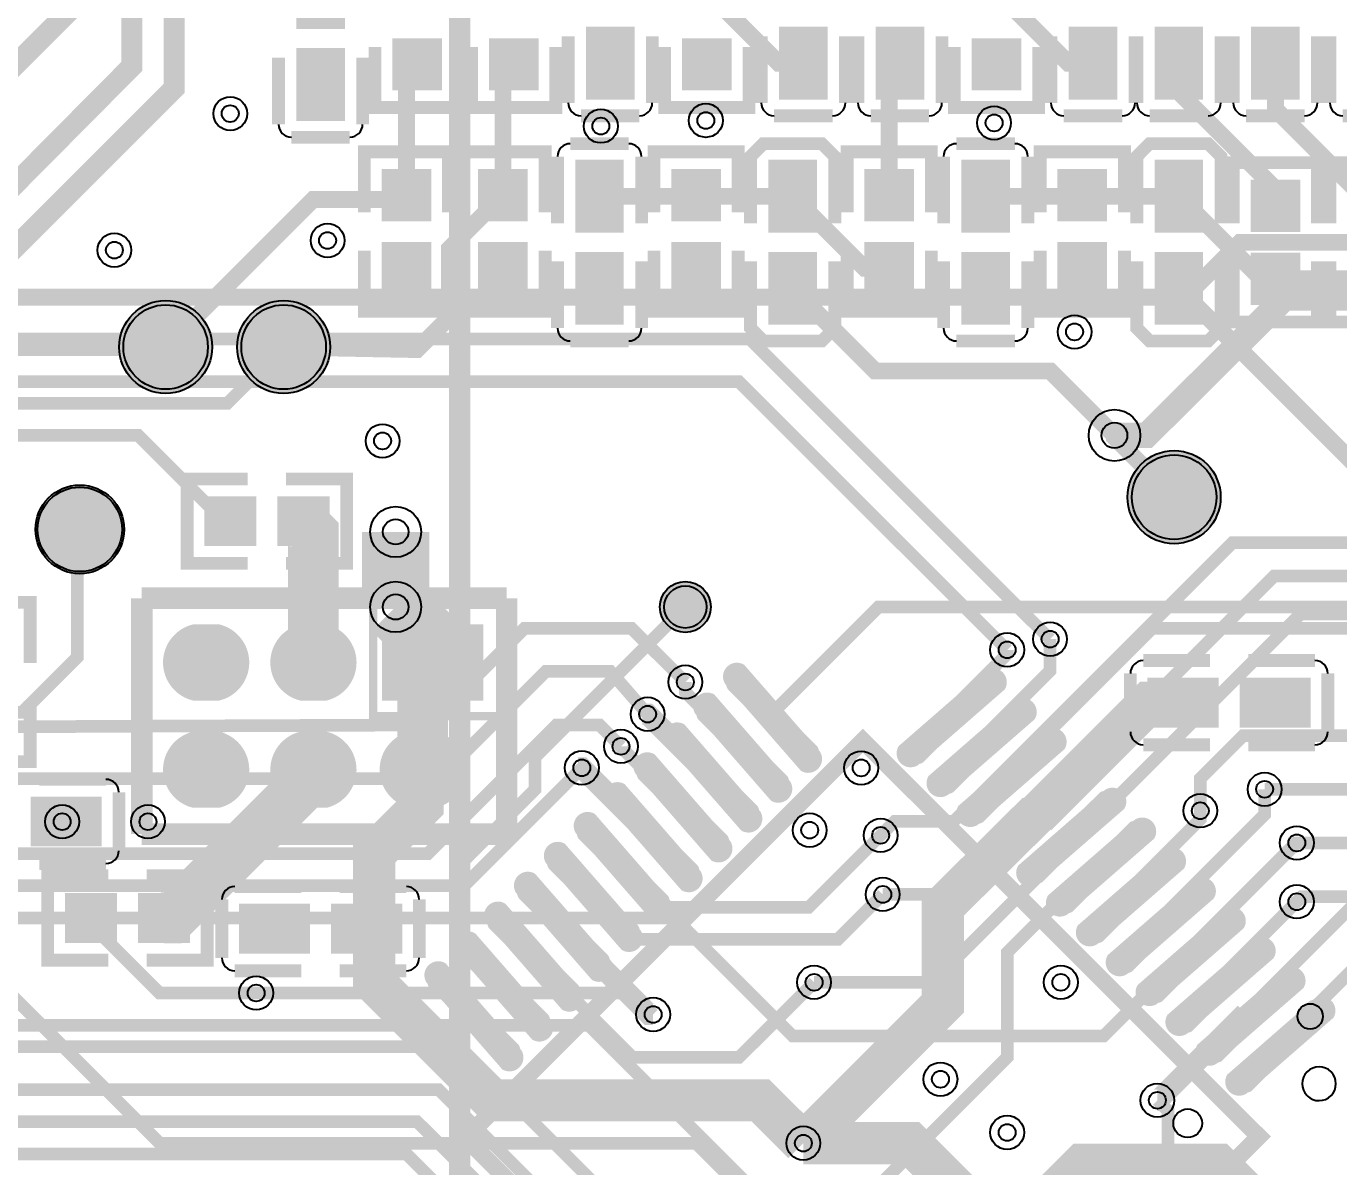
# Model space of a CAD drawing. Header units: millimetres. Extents: x 35 to 109.8, y -21 to 52.
# Drawn here: x 68.14 to 83.68, y -0.66 to 12.85 of the extents above; entities that cross this region are included whole.
import ezdxf

# ---------------------------------------------------------------- set-up
doc = ezdxf.new("R2010")
doc.units = ezdxf.units.MM
for name, color, linetype, true_color in [('BottomLayer', 7, 'Continuous', 0x0000ff), ('BottomSilkLayer', 7, 'Continuous', 0x66cc33), ('Document', 7, 'Continuous', 0xffffff), ('Hole', 7, 'Continuous', 0x222222), ('Multi-Layer', 7, 'Continuous', 0xc0c0c0), ('TopLayer', 7, 'Continuous', 0xff0000), ('TopPasteMaskLayer', 7, 'Continuous', 0x808080), ('TopSilkLayer', 7, 'Continuous', 0xffcc00), ('TopSolderMaskLayer', 7, 'Continuous', 0x800080)]:
    doc.layers.add(name, color=color, linetype=linetype, true_color=true_color)

msp = doc.modelspace()

# ---------------------------------------------------------------- hatches: boundary and pattern name
at = {"layer": 'TopLayer'}
for points in [[(75.327, 12.804), (74.787, 12.804), (74.787, 12.014), (75.327, 12.014)], [(77.613, 12.804), (77.073, 12.804), (77.073, 12.014), (77.613, 12.014)], [(78.756, 12.804), (78.216, 12.804), (78.216, 12.014), (78.756, 12.014)], [(81.042, 12.804), (80.502, 12.804), (80.502, 12.014), (81.042, 12.014)], [(82.058, 12.804), (81.518, 12.804), (81.518, 12.014), (82.058, 12.014)], [(83.201, 12.804), (82.661, 12.804), (82.661, 12.014), (83.201, 12.014)], [(73.041, 12.677), (72.501, 12.677), (72.501, 12.111), (73.041, 12.111)], [(74.184, 12.677), (73.644, 12.677), (73.644, 12.111), (74.184, 12.111)], [(76.47, 12.677), (75.93, 12.677), (75.93, 12.111), (76.47, 12.111)], [(79.899, 12.677), (79.359, 12.677), (79.359, 12.111), (79.899, 12.111)], [(71.898, 12.55), (71.358, 12.55), (71.358, 11.76), (71.898, 11.76)], [(74.66, 10.437), (75.2, 10.437), (75.2, 11.227), (74.66, 11.227)], [(76.946, 10.437), (77.486, 10.437), (77.486, 11.227), (76.946, 11.227)], [(79.772, 10.437), (79.232, 10.437), (79.232, 11.227), (79.772, 11.227)], [(81.518, 10.437), (82.058, 10.437), (82.058, 11.227), (81.518, 11.227)], [(72.914, 10.564), (72.374, 10.564), (72.374, 11.13), (72.914, 11.13)], [(74.057, 10.564), (73.517, 10.564), (73.517, 11.13), (74.057, 11.13)], [(75.803, 10.564), (76.343, 10.564), (76.343, 11.13), (75.803, 11.13)], [(78.629, 10.564), (78.089, 10.564), (78.089, 11.13), (78.629, 11.13)], [(80.915, 10.564), (80.375, 10.564), (80.375, 11.13), (80.915, 11.13)], [(83.201, 10.437), (82.661, 10.437), (82.661, 11.003), (83.201, 11.003)], [(72.914, 10.264), (72.374, 10.264), (72.374, 9.698), (72.914, 9.698)], [(74.057, 10.264), (73.517, 10.264), (73.517, 9.698), (74.057, 9.698)], [(75.803, 10.264), (76.343, 10.264), (76.343, 9.698), (75.803, 9.698)], [(78.629, 10.264), (78.089, 10.264), (78.089, 9.698), (78.629, 9.698)], [(80.915, 10.264), (80.375, 10.264), (80.375, 9.698), (80.915, 9.698)], [(74.66, 10.137), (75.2, 10.137), (75.2, 9.347), (74.66, 9.347)], [(76.946, 10.137), (77.486, 10.137), (77.486, 9.347), (76.946, 9.347)], [(79.772, 10.137), (79.232, 10.137), (79.232, 9.347), (79.772, 9.347)], [(81.518, 10.137), (82.058, 10.137), (82.058, 9.347), (81.518, 9.347)], [(83.201, 10.137), (82.661, 10.137), (82.661, 9.571), (83.201, 9.571)], [(69.294, 9.047, 1), (70.294, 9.047, 1)], [(70.691, 9.047, 1), (71.691, 9.047, 1)], [(81.232, 7.269, 1), (82.232, 7.269, 1)], [(68.278, 6.888, 1), (69.278, 6.888, 1)], [(70.843, 6.715), (70.843, 7.255), (70.277, 7.255), (70.277, 6.715)], [(71.143, 6.715), (71.143, 7.255), (71.709, 7.255), (71.709, 6.715)], [(75.696, 5.969, 1), (76.196, 5.969, 1)], [(70.424, 5.736, -0.785398), (70.424, 4.886), (70.124, 4.886, -0.785398), (70.124, 5.736)], [(71.694, 5.736, -0.785398), (71.694, 4.886), (71.394, 4.886, -0.785398), (71.394, 5.736)], [(73.53, 4.886), (72.38, 4.886), (72.38, 5.736), (73.53, 5.736)], [(77.509, 4.317, -0.785398), (77.318, 4.127), (76.448, 4.996, -0.785398), (76.639, 5.187)], [(78.76, 4.127, -0.785398), (78.569, 4.317), (79.439, 5.187, -0.785398), (79.63, 4.996)], [(82.233, 5.106), (82.233, 4.566), (81.442, 4.566), (81.442, 5.106)], [(82.533, 5.106), (82.533, 4.566), (83.323, 4.566), (83.323, 5.106)], [(77.155, 3.964, -0.785398), (76.965, 3.773), (76.095, 4.642, -0.785398), (76.286, 4.833)], [(79.114, 3.773, -0.785398), (78.923, 3.964), (79.793, 4.833, -0.785398), (79.984, 4.642)], [(70.424, 4.466, -0.785398), (70.424, 3.616), (70.124, 3.616, -0.785398), (70.124, 4.466)], [(71.694, 4.466, -0.785398), (71.694, 3.616), (71.394, 3.616, -0.785398), (71.394, 4.466)], [(72.987, 4.466, -0.785398), (72.987, 3.616), (72.687, 3.616, -0.785398), (72.687, 4.466)], [(76.802, 3.61, -0.785398), (76.611, 3.419), (75.741, 4.289, -0.785398), (75.932, 4.48)], [(79.468, 3.419, -0.785398), (79.277, 3.61), (80.146, 4.48, -0.785398), (80.337, 4.289)], [(76.448, 3.256, -0.785398), (76.257, 3.066), (75.388, 3.935, -0.785398), (75.579, 4.126)], [(79.821, 3.066, -0.785398), (79.63, 3.256), (80.5, 4.126, -0.785398), (80.691, 3.935)], [(76.095, 2.903, -0.785398), (75.904, 2.712), (75.034, 3.582, -0.785398), (75.225, 3.773)], [(80.175, 2.712, -0.785398), (79.984, 2.903), (80.854, 3.773, -0.785398), (81.044, 3.582)], [(68.222, 3.699), (68.222, 3.159), (69.012, 3.159), (69.012, 3.699)], [(75.741, 2.55, -0.785398), (75.55, 2.359), (74.68, 3.228, -0.785398), (74.871, 3.419)], [(80.528, 2.359, -0.785398), (80.337, 2.55), (81.207, 3.419, -0.785398), (81.398, 3.228)], [(75.388, 2.196, -0.785398), (75.197, 2.005), (74.327, 2.875, -0.785398), (74.518, 3.066)], [(80.882, 2.005, -0.785398), (80.691, 2.196), (81.561, 3.066, -0.785398), (81.752, 2.875)], [(75.034, 1.842, -0.785398), (74.843, 1.652), (73.973, 2.521, -0.785398), (74.164, 2.712)], [(81.235, 1.652, -0.785398), (81.044, 1.842), (81.914, 2.712, -0.785398), (82.105, 2.521)], [(69.192, 2.556), (69.192, 2.016), (68.626, 2.016), (68.626, 2.556)], [(69.492, 2.556), (69.492, 2.016), (70.058, 2.016), (70.058, 2.556)], [(71.478, 1.889), (71.478, 2.429), (70.688, 2.429), (70.688, 1.889)], [(71.778, 1.889), (71.778, 2.429), (72.568, 2.429), (72.568, 1.889)], [(74.681, 1.489, -0.785398), (74.49, 1.298), (73.62, 2.168, -0.785398), (73.811, 2.359)], [(81.589, 1.298, -0.785398), (81.398, 1.489), (82.268, 2.359, -0.785398), (82.459, 2.168)], [(74.327, 1.135, -0.785398), (74.136, 0.944), (73.266, 1.814, -0.785398), (73.457, 2.005)], [(81.943, 0.944, -0.785398), (81.752, 1.135), (82.621, 2.005, -0.785398), (82.812, 1.814)], [(73.974, 0.782, -0.785398), (73.783, 0.591), (72.913, 1.461, -0.785398), (73.104, 1.651)], [(82.296, 0.591, -0.785398), (82.105, 0.782), (82.975, 1.651, -0.785398), (83.166, 1.461)], [(73.62, 0.428, -0.785398), (73.429, 0.237), (72.559, 1.107, -0.785398), (72.75, 1.298)], [(82.65, 0.237, -0.785398), (82.459, 0.428), (83.328, 1.298, -0.785398), (83.519, 1.107)]]:
    msp.add_hatch(color=256, dxfattribs=at).paths.add_polyline_path(points)
at = {"layer": 'TopPasteMaskLayer'}
for points in [[(74.832, 12.774), (75.282, 12.774), (75.332, 12.704), (75.332, 12.224), (75.282, 12.174), (74.832, 12.174), (74.782, 12.224), (74.782, 12.704)], [(77.118, 12.774), (77.568, 12.774), (77.618, 12.704), (77.618, 12.224), (77.568, 12.174), (77.118, 12.174), (77.068, 12.224), (77.068, 12.704)], [(78.261, 12.774), (78.711, 12.774), (78.761, 12.704), (78.761, 12.224), (78.711, 12.174), (78.261, 12.174), (78.211, 12.224), (78.211, 12.704)], [(80.547, 12.774), (80.997, 12.774), (81.047, 12.704), (81.047, 12.224), (80.997, 12.174), (80.547, 12.174), (80.497, 12.224), (80.497, 12.704)], [(81.563, 12.774), (82.013, 12.774), (82.063, 12.704), (82.063, 12.224), (82.013, 12.174), (81.563, 12.174), (81.513, 12.224), (81.513, 12.704)], [(82.706, 12.774), (83.156, 12.774), (83.206, 12.704), (83.206, 12.224), (83.156, 12.174), (82.706, 12.174), (82.656, 12.224), (82.656, 12.704)], [(73.001, 12.692), (72.541, 12.692), (72.501, 12.652), (72.501, 12.151), (72.541, 12.111), (73.001, 12.111), (73.041, 12.151), (73.041, 12.652)], [(74.144, 12.692), (73.684, 12.692), (73.644, 12.652), (73.644, 12.151), (73.684, 12.111), (74.144, 12.111), (74.184, 12.151), (74.184, 12.652)], [(76.43, 12.692), (75.97, 12.692), (75.93, 12.652), (75.93, 12.151), (75.97, 12.111), (76.43, 12.111), (76.47, 12.151), (76.47, 12.652)], [(79.859, 12.692), (79.399, 12.692), (79.359, 12.652), (79.359, 12.151), (79.399, 12.111), (79.859, 12.111), (79.899, 12.151), (79.899, 12.652)], [(71.403, 12.52), (71.853, 12.52), (71.903, 12.45), (71.903, 11.97), (71.853, 11.92), (71.403, 11.92), (71.353, 11.97), (71.353, 12.45)], [(77.13, 10.422), (77.303, 10.422), (77.486, 10.691), (77.486, 11.187), (77.446, 11.227), (76.986, 11.227), (76.946, 11.187), (76.946, 10.691)], [(81.702, 10.422), (81.875, 10.422), (82.058, 10.691), (82.058, 11.187), (82.018, 11.227), (81.558, 11.227), (81.518, 11.187), (81.518, 10.691)], [(72.874, 10.549), (72.414, 10.549), (72.374, 10.589), (72.374, 11.09), (72.414, 11.13), (72.874, 11.13), (72.914, 11.09), (72.914, 10.589)], [(74.017, 10.549), (73.557, 10.549), (73.517, 10.589), (73.517, 11.09), (73.557, 11.13), (74.017, 11.13), (74.057, 11.09), (74.057, 10.589)], [(75.155, 10.467), (74.705, 10.467), (74.655, 10.537), (74.655, 11.017), (74.705, 11.067), (75.155, 11.067), (75.205, 11.017), (75.205, 10.537)], [(75.843, 10.549), (76.303, 10.549), (76.343, 10.589), (76.343, 11.09), (76.303, 11.13), (75.843, 11.13), (75.803, 11.09), (75.803, 10.589)], [(78.589, 10.549), (78.129, 10.549), (78.089, 10.589), (78.089, 11.09), (78.129, 11.13), (78.589, 11.13), (78.629, 11.09), (78.629, 10.589)], [(79.277, 11.067), (79.727, 11.067), (79.777, 11.017), (79.777, 10.537), (79.727, 10.467), (79.277, 10.467), (79.227, 10.537), (79.227, 11.017)], [(80.875, 10.549), (80.415, 10.549), (80.375, 10.589), (80.375, 11.09), (80.415, 11.13), (80.875, 11.13), (80.915, 11.09), (80.915, 10.589)], [(83.161, 10.422), (82.701, 10.422), (82.661, 10.462), (82.661, 10.963), (82.701, 11.003), (83.161, 11.003), (83.201, 10.963), (83.201, 10.462)], [(72.874, 10.279), (72.414, 10.279), (72.374, 10.239), (72.374, 9.738), (72.414, 9.698), (72.874, 9.698), (72.914, 9.738), (72.914, 10.239)], [(74.017, 10.279), (73.557, 10.279), (73.517, 10.239), (73.517, 9.738), (73.557, 9.698), (74.017, 9.698), (74.057, 9.738), (74.057, 10.239)], [(75.843, 10.279), (76.303, 10.279), (76.343, 10.239), (76.343, 9.738), (76.303, 9.698), (75.843, 9.698), (75.803, 9.738), (75.803, 10.239)], [(78.589, 10.279), (78.129, 10.279), (78.089, 10.239), (78.089, 9.738), (78.129, 9.698), (78.589, 9.698), (78.629, 9.738), (78.629, 10.239)], [(80.875, 10.279), (80.415, 10.279), (80.375, 10.239), (80.375, 9.738), (80.415, 9.698), (80.875, 9.698), (80.915, 9.738), (80.915, 10.239)], [(75.155, 9.507), (74.705, 9.507), (74.655, 9.557), (74.655, 10.037), (74.705, 10.107), (75.155, 10.107), (75.205, 10.037), (75.205, 9.557)], [(77.13, 10.152), (77.303, 10.152), (77.486, 9.883), (77.486, 9.387), (77.446, 9.347), (76.986, 9.347), (76.946, 9.387), (76.946, 9.883)], [(79.277, 10.107), (79.727, 10.107), (79.777, 10.037), (79.777, 9.557), (79.727, 9.507), (79.277, 9.507), (79.227, 9.557), (79.227, 10.037)], [(81.702, 10.152), (81.875, 10.152), (82.058, 9.883), (82.058, 9.387), (82.018, 9.347), (81.558, 9.347), (81.518, 9.387), (81.518, 9.883)], [(83.161, 10.152), (82.701, 10.152), (82.661, 10.112), (82.661, 9.611), (82.701, 9.571), (83.161, 9.571), (83.201, 9.611), (83.201, 10.112)], [(69.294, 9.047, 1), (70.294, 9.047, 1)], [(70.691, 9.047, 1), (71.691, 9.047, 1)], [(81.232, 7.269, 1), (82.232, 7.269, 1)], [(68.278, 6.888, 1), (69.278, 6.888, 1)], [(70.858, 6.755), (70.858, 7.215), (70.818, 7.255), (70.318, 7.255), (70.277, 7.215), (70.277, 6.755), (70.318, 6.715), (70.818, 6.715)], [(71.128, 6.755), (71.128, 7.215), (71.168, 7.255), (71.669, 7.255), (71.709, 7.215), (71.709, 6.755), (71.669, 6.715), (71.168, 6.715)], [(75.696, 5.969, 1), (76.196, 5.969, 1)], [(70.424, 5.736, -0.785398), (70.424, 4.886), (70.124, 4.886, -0.785398), (70.124, 5.736)], [(71.694, 5.736, -0.785398), (71.694, 4.886), (71.394, 4.886, -0.785398), (71.394, 5.736)], [(73.53, 4.886), (72.38, 4.886), (72.38, 5.736), (73.53, 5.736)], [(77.509, 4.317, -0.785398), (77.318, 4.127), (76.448, 4.996, -0.785398), (76.639, 5.187)], [(78.76, 4.127, -0.785398), (78.569, 4.317), (79.439, 5.187, -0.785398), (79.63, 4.996)], [(81.603, 4.611), (81.603, 5.061), (81.653, 5.111), (82.133, 5.111), (82.203, 5.061), (82.203, 4.611), (82.133, 4.561), (81.653, 4.561)], [(82.563, 4.611), (82.563, 5.061), (82.633, 5.111), (83.113, 5.111), (83.163, 5.061), (83.163, 4.611), (83.113, 4.561), (82.633, 4.561)], [(77.155, 3.964, -0.785398), (76.965, 3.773), (76.095, 4.642, -0.785398), (76.286, 4.833)], [(79.114, 3.773, -0.785398), (78.923, 3.964), (79.793, 4.833, -0.785398), (79.984, 4.642)], [(70.424, 4.466, -0.785398), (70.424, 3.616), (70.124, 3.616, -0.785398), (70.124, 4.466)], [(71.694, 4.466, -0.785398), (71.694, 3.616), (71.394, 3.616, -0.785398), (71.394, 4.466)], [(72.987, 4.466, -0.785398), (72.987, 3.616), (72.687, 3.616, -0.785398), (72.687, 4.466)], [(76.802, 3.61, -0.785398), (76.611, 3.419), (75.741, 4.289, -0.785398), (75.932, 4.48)], [(79.468, 3.419, -0.785398), (79.277, 3.61), (80.146, 4.48, -0.785398), (80.337, 4.289)], [(76.448, 3.256, -0.785398), (76.257, 3.066), (75.388, 3.935, -0.785398), (75.579, 4.126)], [(79.821, 3.066, -0.785398), (79.63, 3.256), (80.5, 4.126, -0.785398), (80.691, 3.935)], [(76.095, 2.903, -0.785398), (75.904, 2.712), (75.034, 3.582, -0.785398), (75.225, 3.773)], [(80.175, 2.712, -0.785398), (79.984, 2.903), (80.854, 3.773, -0.785398), (81.044, 3.582)], [(68.252, 3.204), (68.252, 3.654), (68.322, 3.704), (68.802, 3.704), (68.852, 3.654), (68.852, 3.204), (68.802, 3.154), (68.322, 3.154)], [(75.741, 2.55, -0.785398), (75.55, 2.359), (74.68, 3.228, -0.785398), (74.871, 3.419)], [(80.528, 2.359, -0.785398), (80.337, 2.55), (81.207, 3.419, -0.785398), (81.398, 3.228)], [(75.388, 2.196, -0.785398), (75.197, 2.005), (74.327, 2.875, -0.785398), (74.518, 3.066)], [(80.882, 2.005, -0.785398), (80.691, 2.196), (81.561, 3.066, -0.785398), (81.752, 2.875)], [(75.034, 1.842, -0.785398), (74.843, 1.652), (73.973, 2.521, -0.785398), (74.164, 2.712)], [(81.235, 1.652, -0.785398), (81.044, 1.842), (81.914, 2.712, -0.785398), (82.105, 2.521)], [(69.207, 2.516), (69.207, 2.056), (69.167, 2.016), (68.666, 2.016), (68.626, 2.056), (68.626, 2.516), (68.666, 2.556), (69.167, 2.556)], [(69.477, 2.516), (69.477, 2.056), (69.517, 2.016), (70.018, 2.016), (70.058, 2.056), (70.058, 2.516), (70.018, 2.556), (69.517, 2.556)], [(71.448, 2.384), (71.448, 1.934), (71.378, 1.884), (70.898, 1.884), (70.848, 1.934), (70.848, 2.384), (70.898, 2.434), (71.378, 2.434)], [(72.408, 2.384), (72.408, 1.934), (72.358, 1.884), (71.878, 1.884), (71.808, 1.934), (71.808, 2.384), (71.878, 2.434), (72.358, 2.434)], [(74.681, 1.489, -0.785398), (74.49, 1.298), (73.62, 2.168, -0.785398), (73.811, 2.359)], [(81.589, 1.298, -0.785398), (81.398, 1.489), (82.268, 2.359, -0.785398), (82.459, 2.168)], [(74.327, 1.135, -0.785398), (74.136, 0.944), (73.266, 1.814, -0.785398), (73.457, 2.005)], [(81.943, 0.944, -0.785398), (81.752, 1.135), (82.621, 2.005, -0.785398), (82.812, 1.814)], [(73.974, 0.782, -0.785398), (73.783, 0.591), (72.913, 1.461, -0.785398), (73.104, 1.651)], [(82.296, 0.591, -0.785398), (82.105, 0.782), (82.975, 1.651, -0.785398), (83.166, 1.461)], [(73.62, 0.428, -0.785398), (73.429, 0.237), (72.559, 1.107, -0.785398), (72.75, 1.298)], [(82.65, 0.237, -0.785398), (82.459, 0.428), (83.328, 1.298, -0.785398), (83.519, 1.107)]]:
    msp.add_hatch(color=256, dxfattribs=at).paths.add_polyline_path(points)
at = {"layer": 'TopSolderMaskLayer'}
for points in [[(71.916, 12.813), (71.341, 12.813), (71.341, 13.677), (71.916, 13.677)], [(75.345, 12.841), (74.77, 12.841), (74.77, 11.977), (75.345, 11.977)], [(77.631, 12.841), (77.056, 12.841), (77.056, 11.977), (77.631, 11.977)], [(78.774, 12.841), (78.199, 12.841), (78.199, 11.977), (78.774, 11.977)], [(81.06, 12.841), (80.485, 12.841), (80.485, 11.977), (81.06, 11.977)], [(82.076, 12.841), (81.501, 12.841), (81.501, 11.977), (82.076, 11.977)], [(83.219, 12.841), (82.644, 12.841), (82.644, 11.977), (83.219, 11.977)], [(71.916, 12.587), (71.341, 12.587), (71.341, 11.723), (71.916, 11.723)], [(73.065, 12.704), (72.477, 12.704), (72.477, 12.085), (73.065, 12.085)], [(74.208, 12.704), (73.62, 12.704), (73.62, 12.085), (74.208, 12.085)], [(76.494, 12.704), (75.906, 12.704), (75.906, 12.085), (76.494, 12.085)], [(79.923, 12.704), (79.335, 12.704), (79.335, 12.085), (79.923, 12.085)], [(74.643, 10.4), (75.218, 10.4), (75.218, 11.264), (74.643, 11.264)], [(76.929, 10.4), (77.504, 10.4), (77.504, 11.264), (76.929, 11.264)], [(79.79, 10.4), (79.215, 10.4), (79.215, 11.264), (79.79, 11.264)], [(81.501, 10.4), (82.076, 10.4), (82.076, 11.264), (81.501, 11.264)], [(72.938, 10.537), (72.35, 10.537), (72.35, 11.156), (72.938, 11.156)], [(74.081, 10.537), (73.493, 10.537), (73.493, 11.156), (74.081, 11.156)], [(75.779, 10.537), (76.367, 10.537), (76.367, 11.156), (75.779, 11.156)], [(78.653, 10.537), (78.065, 10.537), (78.065, 11.156), (78.653, 11.156)], [(80.939, 10.537), (80.351, 10.537), (80.351, 11.156), (80.939, 11.156)], [(83.225, 10.41), (82.637, 10.41), (82.637, 11.029), (83.225, 11.029)], [(72.938, 10.291), (72.35, 10.291), (72.35, 9.672), (72.938, 9.672)], [(74.081, 10.291), (73.493, 10.291), (73.493, 9.672), (74.081, 9.672)], [(75.779, 10.291), (76.367, 10.291), (76.367, 9.672), (75.779, 9.672)], [(78.653, 10.291), (78.065, 10.291), (78.065, 9.672), (78.653, 9.672)], [(80.939, 10.291), (80.351, 10.291), (80.351, 9.672), (80.939, 9.672)], [(74.643, 10.174), (75.218, 10.174), (75.218, 9.31), (74.643, 9.31)], [(76.929, 10.174), (77.504, 10.174), (77.504, 9.31), (76.929, 9.31)], [(79.79, 10.174), (79.215, 10.174), (79.215, 9.31), (79.79, 9.31)], [(81.501, 10.174), (82.076, 10.174), (82.076, 9.31), (81.501, 9.31)], [(83.225, 10.164), (82.637, 10.164), (82.637, 9.545), (83.225, 9.545)], [(69.243, 9.047, 1), (70.345, 9.047, 1)], [(70.64, 9.047, 1), (71.742, 9.047, 1)], [(81.181, 7.269, 1), (82.283, 7.269, 1)], [(68.252, 6.888, 1), (69.303, 6.888, 1)], [(70.869, 6.69), (70.869, 7.28), (70.252, 7.28), (70.252, 6.69)], [(71.118, 6.69), (71.118, 7.28), (71.734, 7.28), (71.734, 6.69)], [(75.645, 5.969, 1), (76.247, 5.969, 1)], [(70.43, 5.762, -0.785398), (70.43, 4.861), (70.117, 4.861, -0.785398), (70.117, 5.762)], [(71.7, 5.762, -0.785398), (71.7, 4.861), (71.387, 4.861, -0.785398), (71.387, 5.762)], [(73.555, 4.861), (72.354, 4.861), (72.354, 5.762), (73.555, 5.762)], [(77.541, 4.255, -0.785398), (77.315, 4.028), (76.416, 5.059, -0.785398), (76.642, 5.285)], [(78.698, 4.094, -0.785398), (78.471, 4.321), (79.502, 5.219, -0.785398), (79.728, 4.993)], [(82.258, 5.131), (82.258, 4.541), (81.417, 4.541), (81.417, 5.131)], [(82.507, 5.131), (82.507, 4.541), (83.348, 4.541), (83.348, 5.131)], [(77.188, 3.901, -0.785398), (76.961, 3.674), (76.063, 4.705, -0.785398), (76.289, 4.932)], [(79.051, 3.741, -0.785398), (78.825, 3.967), (79.856, 4.866, -0.785398), (80.082, 4.639)], [(76.834, 3.547, -0.785398), (76.608, 3.321), (75.709, 4.352, -0.785398), (75.935, 4.578)], [(79.405, 3.387, -0.785398), (79.178, 3.613), (80.209, 4.512, -0.785398), (80.436, 4.286)], [(70.43, 4.492, -0.785398), (70.43, 3.591), (70.117, 3.591, -0.785398), (70.117, 4.492)], [(71.7, 4.492, -0.785398), (71.7, 3.591), (71.387, 3.591, -0.785398), (71.387, 4.492)], [(72.994, 4.492, -0.785398), (72.994, 3.591), (72.681, 3.591, -0.785398), (72.681, 4.492)], [(76.48, 3.194, -0.785398), (76.254, 2.967), (75.355, 3.998, -0.785398), (75.582, 4.224)], [(79.758, 3.033, -0.785398), (79.532, 3.26), (80.563, 4.158, -0.785398), (80.789, 3.932)], [(76.127, 2.84, -0.785398), (75.901, 2.614), (75.002, 3.645, -0.785398), (75.228, 3.871)], [(80.112, 2.68, -0.785398), (79.886, 2.906), (80.916, 3.805, -0.785398), (81.143, 3.579)], [(68.197, 3.724), (68.197, 3.134), (69.038, 3.134), (69.038, 3.724)], [(75.773, 2.487, -0.785398), (75.547, 2.26), (74.648, 3.291, -0.785398), (74.875, 3.518)], [(80.465, 2.326, -0.785398), (80.239, 2.553), (81.27, 3.452, -0.785398), (81.496, 3.225)], [(75.42, 2.133, -0.785398), (75.194, 1.907), (74.295, 2.938, -0.785398), (74.521, 3.164)], [(80.819, 1.973, -0.785398), (80.593, 2.199), (81.624, 3.098, -0.785398), (81.85, 2.872)], [(75.066, 1.78, -0.785398), (74.84, 1.553), (73.941, 2.584, -0.785398), (74.167, 2.81)], [(81.173, 1.619, -0.785398), (80.946, 1.846), (81.977, 2.744, -0.785398), (82.203, 2.518)], [(69.218, 2.581), (69.218, 1.991), (68.601, 1.991), (68.601, 2.581)], [(69.467, 2.581), (69.467, 1.991), (70.083, 1.991), (70.083, 2.581)], [(71.504, 1.864), (71.504, 2.454), (70.663, 2.454), (70.663, 1.864)], [(71.753, 1.864), (71.753, 2.454), (72.594, 2.454), (72.594, 1.864)], [(74.713, 1.426, -0.785398), (74.487, 1.2), (73.588, 2.231, -0.785398), (73.814, 2.457)], [(81.526, 1.266, -0.785398), (81.3, 1.492), (82.331, 2.391, -0.785398), (82.557, 2.165)], [(74.359, 1.072, -0.785398), (74.133, 0.846), (73.234, 1.877, -0.785398), (73.46, 2.103)], [(81.88, 0.912, -0.785398), (81.653, 1.139), (82.684, 2.037, -0.785398), (82.911, 1.811)], [(74.006, 0.719, -0.785398), (73.779, 0.493), (72.881, 1.523, -0.785398), (73.107, 1.75)], [(82.233, 0.559, -0.785398), (82.007, 0.785), (83.038, 1.684, -0.785398), (83.264, 1.457)], [(73.652, 0.365, -0.785398), (73.426, 0.139), (72.527, 1.17, -0.785398), (72.753, 1.396)], [(82.587, 0.205, -0.785398), (82.361, 0.431), (83.391, 1.33, -0.785398), (83.618, 1.104)]]:
    msp.add_hatch(color=256, dxfattribs=at).paths.add_polyline_path(points)

# ---------------------------------------------------------------- linework, layer by layer
at = {"layer": 'BottomLayer'}
for points, const_width in [([(89.281, 10.287), (82.512, 10.287), (81.862, 9.637), (53.071, 9.637), (53.071, 9.573)], 0.2), ([(81.026, 8.001), (81.407, 8.001), (83.04, 9.627), (92.101, 9.627), (97.282, 4.445), (97.282, -4.318), (93.853, -7.747), (86.995, -7.747)], 0.3), ([(80.264, 5.588), (76.708, 9.144), (47.117, 9.144), (46.228, 8.255), (46.101, 8.255)], 0.15), ([(79.756, 5.461), (76.581, 8.636), (47.498, 8.636), (46.482, 7.62), (46.355, 7.62)], 0.15), ([(78.258, 3.264), (78.423, 3.429), (79.121, 3.429), (82.423, 6.731), (87.249, 6.731), (91.313, 2.667), (94.869, 2.667), (95.504, 2.032)], 0.15), ([(78.283, 2.565), (79.147, 2.565), (82.916, 6.335), (86.883, 6.335), (91.186, 2.032), (94.107, 2.032)], 0.15), ([(77.47, 1.524), (78.867, 1.524), (83.228, 5.885), (86.063, 5.885), (90.678, 1.27), (94.107, 1.27)], 0.15), ([(75.946, 5.08), (75.311, 5.715), (74.041, 5.715), (72.898, 4.572), (44.45, 4.445)], 0.15), ([(75.499, 4.699), (75.057, 5.207), (74.295, 5.207), (73.025, 3.937), (44.577, 3.937), (44.196, 3.556)], 0.15), ([(75.184, 4.318), (74.93, 4.572), (74.422, 4.572), (72.898, 3.048), (44.069, 3.048)], 0.15), ([(88.011, 2.794), (86.36, 4.445), (82.55, 4.445), (82.042, 3.937), (82.042, 3.556)], 0.15), ([(74.722, 4.064), (73.325, 2.667), (43.688, 2.667), (43.307, 2.286)], 0.15), ([(88.9, 2.286), (87.757, 2.286), (86.233, 3.81), (82.804, 3.81)], 0.15), ([(83.185, 3.175), (80.899, 0.889), (77.216, 0.889), (75.819, 2.286), (44.577, 2.286), (42.291, 0)], 0.15), ([(83.185, 3.175), (85.344, 3.175), (88.011, 0.508), (94.742, 0.508)], 0.15), ([(83.185, 2.478), (83.247, 2.54), (85.217, 2.54), (88.519, -0.762), (93.472, -0.762)], 0.15), ([(80.264, -1.905), (77.724, -1.905), (74.803, 1.016), (62.738, 1.016), (62.23, 1.524)], 0.15), ([(75.565, 1.143), (75.311, 1.397), (70.866, 1.397)], 0.15), ([(75.946, -1.933), (73.251, 0.762), (44.577, 0.762)], 0.15), ([(76.045, -2.54), (75.819, -2.54), (73.025, 0.254), (44.45, 0.254)], 0.15), ([(43.561, -0.508), (72.644, -0.508), (76.708, -4.572), (79.756, -4.572), (81.661, -2.667), (81.661, 0), (81.534, 0.127)], 0.15), ([(78.486, -3.937), (76.581, -3.937), (72.771, -0.127), (43.942, -0.127)], 0.15), ([(77.343, -0.381), (78.613, -0.381), (79.324, -1.092), (80.188, -1.092)], 0.5)]:
    msp.add_lwpolyline(points, dxfattribs=dict(at, const_width=const_width))
at = {"layer": 'BottomSilkLayer', "const_width": 0.254}
msp.add_lwpolyline([(59.305, -13.691), (59.305, -4.547), (57.781, -4.547), (57.781, -13.691), (41.017, -13.691), (41.017, -6.452), (38.223, -6.452), (38.223, 27.584), (40.509, 27.584), (40.509, 31.267), (70.989, 31.267), (70.989, 27.584), (73.275, 27.584), (73.275, -6.452), (70.481, -6.452), (70.481, -13.691), (59.305, -13.691)], close=True, dxfattribs=at)
at = {"layer": 'Document', "const_width": 0.1}
msp.add_lwpolyline([(73.249, -6.391), (70.449, -6.391), (70.449, -13.691), (59.349, -13.691), (59.349, -4.591), (57.749, -4.591), (57.749, -13.691), (41.049, -13.691), (41.049, -6.391), (38.249, -6.391), (38.249, 27.609), (40.449, 27.609), (40.442, 31.3), (71.049, 31.3), (71.049, 27.609), (73.249, 27.609), (73.249, -6.391)], close=True, dxfattribs=at)
at = {"layer": 'Document'}
msp.add_circle((83.343, 1.121), 0.15, dxfattribs=at)
at = {"layer": 'Hole'}
for centre, radius in [((70.559, 11.811), 0.1), ((76.189, 11.73), 0.1), ((74.946, 11.663), 0.1), ((79.601, 11.701), 0.1), ((69.187, 10.194), 0.1), ((71.711, 10.308), 0.1), ((80.554, 9.226), 0.1), ((81.026, 8.001), 0.152), ((72.362, 7.935), 0.1), ((72.517, 6.858), 0.15), ((72.517, 5.969), 0.15), ((80.264, 5.588), 0.1), ((79.756, 5.461), 0.1), ((75.946, 5.08), 0.1), ((75.5, 4.699), 0.1), ((75.184, 4.318), 0.1), ((74.721, 4.064), 0.1), ((78.027, 4.063), 0.1), ((82.804, 3.81), 0.1), ((82.042, 3.556), 0.1), ((68.569, 3.426), 0.1), ((69.585, 3.426), 0.1), ((77.418, 3.326), 0.1), ((78.258, 3.264), 0.1), ((83.185, 3.175), 0.1), ((78.283, 2.565), 0.1), ((83.185, 2.478), 0.1), ((77.47, 1.524), 0.1), ((80.391, 1.524), 0.1), ((70.866, 1.397), 0.1), ((75.565, 1.143), 0.1), ((78.966, 0.376), 0.1), ((81.534, 0.127), 0.1), ((79.756, -0.254), 0.1), ((77.343, -0.381), 0.1)]:
    msp.add_circle(centre, radius, dxfattribs=at)
at = {"layer": 'Multi-Layer'}
for centre, radius in [((70.559, 11.811), 0.2), ((74.946, 11.663), 0.2), ((76.189, 11.73), 0.2), ((79.601, 11.701), 0.2), ((71.711, 10.308), 0.2), ((69.187, 10.194), 0.2), ((80.554, 9.226), 0.2), ((81.026, 8.001), 0.305), ((72.362, 7.935), 0.2), ((72.517, 6.858), 0.3), ((72.517, 5.969), 0.3), ((80.264, 5.588), 0.2), ((79.756, 5.461), 0.2), ((75.946, 5.08), 0.2), ((75.5, 4.699), 0.2), ((75.184, 4.318), 0.2), ((74.721, 4.064), 0.2), ((78.027, 4.063), 0.2), ((82.804, 3.81), 0.2), ((82.042, 3.556), 0.2), ((68.569, 3.426), 0.2), ((69.585, 3.426), 0.2), ((77.418, 3.326), 0.2), ((78.258, 3.264), 0.2), ((83.185, 3.175), 0.2), ((78.283, 2.565), 0.2), ((83.185, 2.478), 0.2), ((77.47, 1.524), 0.2), ((80.391, 1.524), 0.2), ((70.866, 1.397), 0.2), ((75.565, 1.143), 0.2), ((78.966, 0.376), 0.2), ((81.534, 0.127), 0.2), ((79.756, -0.254), 0.2), ((77.343, -0.381), 0.2)]:
    msp.add_circle(centre, radius, dxfattribs=at)
at = {"layer": 'TopLayer'}
for points, const_width in [([(54.356, -2.794), (69.395, 12.372), (69.395, 16.878)], 0.25), ([(55.245, -3.048), (55.245, -2.54), (69.896, 12.111), (69.896, 16.878)], 0.25), ([(56.515, 1.27), (56.896, 1.27), (68.895, 13.269), (68.895, 16.878)], 0.25), ([(76.2, 13.26), (77.051, 12.409), (77.343, 12.409)], 0.2), ([(79.629, 13.26), (80.48, 12.409), (80.772, 12.409)], 0.2), ([(72.771, 12.394), (72.644, 12.267), (72.644, 10.847)], 0.2), ([(73.914, 12.394), (73.787, 12.267), (73.787, 10.847)], 0.2), ([(78.486, 12.409), (78.359, 12.282), (78.359, 10.847)], 0.2), ([(81.788, 12.408), (81.788, 12.065), (82.931, 10.922), (82.931, 10.719)], 0.2), ([(82.931, 12.408), (82.931, 11.862), (84.074, 10.719)], 0.2), ([(72.644, 10.847), (72.592, 10.795), (71.542, 10.795), (69.794, 9.047)], 0.2), ([(73.787, 10.847), (73.152, 10.212), (73.152, 9.398), (72.771, 9.017), (71.191, 9.047), (71.191, 9.047), (71.191, 9.047)], 0.2), ([(74.93, 10.832), (77.216, 10.832)], 0.2), ([(77.216, 10.832), (78.067, 9.981), (78.359, 9.981)], 0.2), ([(79.502, 10.832), (81.788, 10.832)], 0.2), ([(81.788, 10.832), (82.766, 9.854), (82.931, 9.854)], 0.2), ([(82.931, 9.854), (84.074, 9.854)], 0.2), ([(77.216, 9.741), (78.194, 8.763), (80.264, 8.763), (81.026, 8.001)], 0.2), ([(81.788, 9.742), (84.261, 7.269), (84.568, 7.269)], 0.2), ([(69.794, 9.048), (69.764, 9.017), (67.564, 9.017), (61.341, 2.794), (61.341, 1.778), (56.515, -3.048), (56.642, -16.637)], 0.15), ([(61.722, 1.397), (61.722, 2.794), (67.31, 8.382), (70.526, 8.382), (71.191, 9.048)], 0.15), ([(81.026, 8.001), (81.026, 7.976), (81.732, 7.27)], 0.2), ([(70.579, 6.891), (69.469, 8.001), (67.437, 8.001), (62.23, 2.794), (62.23, 1.524)], 0.15), ([(71.492, 6.892), (71.543, 6.84), (71.543, 5.241)], 0.6), ([(72.517, 5.969), (72.517, 6.858)], 0.8), ([(68.778, 7.015), (68.749, 6.987), (68.749, 5.549)], 0.15), ([(72.955, 5.241), (72.955, 5.532), (72.517, 5.969)], 0.8), ([(73.736, 1.514), (73.279, 1.971), (73.279, 2.921), (74.168, 3.81), (74.168, 4.191), (75.946, 5.969)], 0.15), ([(76.919, 4.696), (76.96, 4.696), (78.232, 5.969), (96.52, 5.969), (96.69, 5.799), (105.354, 5.799)], 0.15), ([(79.746, 3.989), (81.472, 5.715), (96.139, 5.715), (96.556, 5.298), (105.353, 5.298)], 0.15), ([(67.606, 4.723), (68.097, 4.723), (68.749, 5.376), (68.749, 5.549)], 0.15), ([(79.392, 4.343), (80.264, 5.215), (80.264, 5.588)], 0.15), ([(72.954, 5.241), (72.837, 5.124), (72.837, 3.971)], 0.6), ([(79.039, 4.696), (79.756, 5.413), (79.756, 5.461)], 0.15), ([(76.564, 4.342), (75.946, 4.96), (75.946, 5.08)], 0.15), ([(81.836, 4.836), (81.435, 4.836), (80.099, 3.5)], 0.5), ([(90.372, 4.953), (86.367, 4.953), (82.574, 1.16)], 0.15), ([(76.211, 3.989), (75.5, 4.699), (75.438, 4.699)], 0.25), ([(80.808, 2.929), (79.756, 1.877), (79.756, 0.635), (77.978, -1.143), (76.835, -1.143), (76.073, -0.381), (69.723, -0.381), (67.606, 1.736), (67.606, 4.723)], 0.15), ([(75.857, 3.635), (75.184, 4.308), (75.184, 4.318)], 0.15), ([(71.543, 3.971), (69.859, 2.286), (69.775, 2.286)], 0.6), ([(72.837, 3.971), (72.837, 3.622), (72.263, 3.048), (72.263, 1.524), (73.66, 0.127)], 0.5), ([(75.503, 3.281), (74.721, 4.064), (74.676, 4.064)], 0.25), ([(82.804, 3.81), (82.804, 3.511), (81.514, 2.221)], 0.15), ([(77.343, -0.381), (78.994, 1.27), (78.994, 2.418), (80.119, 3.536)], 0.5), ([(82.042, 3.556), (82.042, 3.456), (81.16, 2.574)], 0.15), ([(75.151, 2.929), (75.667, 2.413), (77.407, 2.413), (78.258, 3.264)], 0.15), ([(81.867, 1.867), (83.175, 3.175), (83.185, 3.175)], 0.15), ([(74.796, 2.574), (75.339, 2.032), (77.75, 2.032), (78.283, 2.565)], 0.15), ([(82.22, 1.514), (82.959, 2.253), (82.959, 2.253), (83.185, 2.479), (83.185, 2.54)], 0.15), ([(68.909, 2.286), (68.909, 2.211), (69.723, 1.397), (70.866, 1.397)], 0.15), ([(74.443, 2.221), (75.52, 1.143), (75.565, 1.143)], 0.25), ([(74.089, 1.867), (75.321, 0.635), (76.581, 0.635), (77.47, 1.524)], 0.15), ([(82.928, 0.806), (82.976, 0.806), (83.82, 1.651), (84.963, 1.651)], 0.15), ([(82.574, 1.16), (81.541, 0.127), (81.534, 0.127)], 0.25), ([(73.028, 0.806), (73.028, 0.759), (73.66, 0.127), (76.835, 0.127), (77.343, -0.381)], 0.5), ([(83.035, -1.42), (82.25, -0.635), (80.645, -0.635), (80.188, -1.092)], 0.5)]:
    msp.add_lwpolyline(points, dxfattribs=dict(at, const_width=const_width))
for centre, radius in [((69.794, 9.047), 0.5), ((71.191, 9.047), 0.5), ((81.732, 7.269), 0.5), ((68.778, 6.888), 0.5), ((75.946, 5.969), 0.25)]:
    msp.add_circle(centre, radius, dxfattribs=at)
at = {"layer": 'TopPasteMaskLayer'}
for centre, radius in [((69.794, 9.047), 0.5), ((71.191, 9.047), 0.5), ((81.732, 7.269), 0.5), ((68.778, 6.888), 0.5), ((75.946, 5.969), 0.25)]:
    msp.add_circle(centre, radius, dxfattribs=at)
at = {"layer": 'TopSilkLayer'}
for points, const_width in [([(74.559, 11.938), (74.559, 12.728)], 0.152), ([(75.556, 12.728), (75.556, 11.938)], 0.152), ([(76.845, 11.938), (76.845, 12.728)], 0.152), ([(77.842, 12.728), (77.842, 11.938)], 0.152), ([(77.988, 11.938), (77.988, 12.728)], 0.152), ([(78.985, 12.728), (78.985, 11.938)], 0.152), ([(80.274, 11.938), (80.274, 12.728)], 0.152), ([(81.271, 12.728), (81.271, 11.938)], 0.152), ([(81.29, 11.938), (81.29, 12.728)], 0.152), ([(82.287, 12.728), (82.287, 11.938)], 0.152), ([(82.433, 11.938), (82.433, 12.728)], 0.152), ([(83.43, 12.728), (83.43, 11.938)], 0.152), ([(83.576, 11.938), (83.576, 12.728)], 0.152), ([(73.27, 12.601), (73.27, 11.883), (72.273, 11.883), (72.273, 12.601)], 0.152), ([(74.413, 12.601), (74.413, 11.883), (73.416, 11.883), (73.416, 12.601)], 0.152), ([(76.699, 12.601), (76.699, 11.883), (75.702, 11.883), (75.702, 12.601)], 0.152), ([(80.128, 12.601), (80.128, 11.883), (79.131, 11.883), (79.131, 12.601)], 0.152), ([(71.13, 11.684), (71.13, 12.474)], 0.152), ([(72.127, 12.474), (72.127, 11.684)], 0.152), ([(75.403, 11.785), (74.711, 11.785)], 0.152), ([(77.689, 11.785), (76.997, 11.785)], 0.152), ([(78.832, 11.785), (78.14, 11.785)], 0.152), ([(81.118, 11.785), (80.426, 11.785)], 0.152), ([(82.134, 11.785), (81.442, 11.785)], 0.152), ([(83.277, 11.785), (82.585, 11.785)], 0.152), ([(84.42, 11.785), (83.728, 11.785)], 0.152), ([(71.974, 11.531), (71.282, 11.531)], 0.152), ([(74.584, 11.456), (75.276, 11.456)], 0.152), ([(76.718, 10.513), (76.718, 11.303), (76.87, 11.456), (77.562, 11.456), (77.715, 11.303), (77.715, 10.513)], 0.152), ([(79.848, 11.456), (79.156, 11.456)], 0.152), ([(81.29, 10.513), (81.29, 11.303), (81.442, 11.456), (82.134, 11.456), (82.287, 11.303), (82.287, 10.513)], 0.152), ([(73.143, 10.64), (73.143, 11.358), (72.146, 11.358), (72.146, 10.64)], 0.152), ([(74.286, 10.64), (74.286, 11.358), (73.289, 11.358), (73.289, 10.64)], 0.152), ([(74.432, 10.513), (74.432, 11.303)], 0.152), ([(75.429, 11.303), (75.429, 10.513)], 0.152), ([(75.575, 10.64), (75.575, 11.358), (76.572, 11.358), (76.572, 10.64)], 0.152), ([(78.858, 10.64), (78.858, 11.358), (77.861, 11.358), (77.861, 10.64)], 0.152), ([(79.004, 11.303), (79.004, 10.513)], 0.152), ([(80.001, 10.513), (80.001, 11.303)], 0.152), ([(81.144, 10.64), (81.144, 11.358), (80.147, 11.358), (80.147, 10.64)], 0.152), ([(83.43, 10.513), (83.43, 11.231), (82.433, 11.231), (82.433, 10.513)], 0.152), ([(84.573, 10.513), (84.573, 11.231), (83.576, 11.231), (83.576, 10.513)], 0.152), ([(73.143, 10.188), (73.143, 9.47), (72.146, 9.47), (72.146, 10.188)], 0.152), ([(74.286, 10.188), (74.286, 9.47), (73.289, 9.47), (73.289, 10.188)], 0.152), ([(75.575, 10.188), (75.575, 9.47), (76.572, 9.47), (76.572, 10.188)], 0.152), ([(78.858, 10.188), (78.858, 9.47), (77.861, 9.47), (77.861, 10.188)], 0.152), ([(81.144, 10.188), (81.144, 9.47), (80.147, 9.47), (80.147, 10.188)], 0.152), ([(74.432, 10.061), (74.432, 9.271)], 0.152), ([(75.429, 9.271), (75.429, 10.061)], 0.152), ([(76.718, 10.061), (76.718, 9.271), (76.87, 9.118), (77.562, 9.118), (77.715, 9.271), (77.715, 10.061)], 0.152), ([(79.004, 9.271), (79.004, 10.061)], 0.152), ([(80.001, 10.061), (80.001, 9.271)], 0.152), ([(81.29, 10.061), (81.29, 9.271), (81.442, 9.118), (82.134, 9.118), (82.287, 9.271), (82.287, 10.061)], 0.152), ([(83.43, 10.061), (83.43, 9.343), (82.433, 9.343), (82.433, 10.061)], 0.152), ([(84.573, 10.061), (84.573, 9.343), (83.576, 9.343), (83.576, 10.061)], 0.152), ([(74.584, 9.118), (75.276, 9.118)], 0.152), ([(79.848, 9.118), (79.156, 9.118)], 0.152), ([(70.767, 6.486), (70.049, 6.486), (70.049, 7.484), (70.767, 7.484)], 0.152), ([(71.219, 6.486), (71.937, 6.486), (71.937, 7.484), (71.219, 7.484)], 0.152), ([(68.19, 5.306), (68.19, 6.024), (67.193, 6.024), (67.193, 5.306)], 0.152), ([(69.512, 3.279), (69.512, 6.073)], 0.254), ([(73.83, 6.073), (69.512, 6.073)], 0.254), ([(73.83, 4.676), (72.25, 4.676), (72.25, 6.099)], 0.1), ([(73.83, 3.279), (73.83, 6.073)], 0.254), ([(82.156, 5.335), (81.366, 5.335)], 0.152), ([(82.609, 5.335), (83.399, 5.335)], 0.152), ([(81.214, 5.182), (81.214, 4.49)], 0.152), ([(83.551, 5.182), (83.551, 4.49)], 0.152), ([(68.19, 4.854), (68.19, 4.136), (67.193, 4.136), (67.193, 4.854)], 0.152), ([(77.725, -4.702), (73.343, -0.32), (78.048, 4.386), (82.736, -0.302), (78.03, -5.008), (77.491, -4.469)], 0.2), ([(81.366, 4.337), (82.156, 4.337)], 0.152), ([(83.399, 4.337), (82.609, 4.337)], 0.152), ([(68.298, 3.928), (69.088, 3.928)], 0.152), ([(69.241, 3.775), (69.241, 3.083)], 0.152), ([(73.83, 3.279), (69.512, 3.279)], 0.254), ([(69.088, 2.93), (68.298, 2.93)], 0.152), ([(69.116, 2.785), (68.398, 2.785), (68.398, 1.787), (69.116, 1.787)], 0.152), ([(69.568, 2.785), (70.286, 2.785), (70.286, 1.787), (69.568, 1.787)], 0.152), ([(70.612, 2.658), (71.402, 2.658)], 0.152), ([(72.644, 2.658), (71.854, 2.658)], 0.152), ([(70.459, 1.813), (70.459, 2.505)], 0.152), ([(72.797, 1.813), (72.797, 2.505)], 0.152), ([(71.402, 1.66), (70.612, 1.66)], 0.152), ([(71.854, 1.66), (72.644, 1.66)], 0.152)]:
    msp.add_lwpolyline(points, dxfattribs=dict(at, const_width=const_width))
msp.add_circle((81.893, -0.145), 0.17, dxfattribs=at)
for centre, radius, start, end in [((74.711, 11.938), 0.152, 180, 270), ((75.403, 11.938), 0.152, 270, 0), ((76.997, 11.938), 0.152, 180, 270), ((77.689, 11.938), 0.152, 270, 0), ((78.14, 11.938), 0.152, 180, 270), ((78.832, 11.938), 0.152, 270, 0), ((80.426, 11.938), 0.152, 180, 270), ((81.118, 11.938), 0.152, 270, 0), ((81.442, 11.938), 0.152, 180, 270), ((82.134, 11.938), 0.152, 270, 0), ((82.585, 11.938), 0.152, 180, 270), ((83.277, 11.938), 0.152, 270, 0), ((83.728, 11.938), 0.152, 180, 270), ((71.282, 11.684), 0.152, 180, 270), ((71.974, 11.684), 0.152, 270, 0), ((74.584, 11.303), 0.152, 90, 180), ((75.276, 11.303), 0.152, 0, 90), ((79.156, 11.303), 0.152, 90, 180), ((79.848, 11.303), 0.152, 0, 90), ((74.584, 9.271), 0.152, 180, 270), ((75.276, 9.271), 0.152, 270, 360), ((79.156, 9.271), 0.152, 180, 270), ((79.848, 9.271), 0.152, 270, 0), ((81.366, 5.182), 0.152, 90, 180), ((83.399, 5.182), 0.152, 0, 90), ((81.366, 4.49), 0.152, 180, 270), ((83.399, 4.49), 0.152, 270, 0), ((69.088, 3.775), 0.152, 360, 90), ((69.088, 3.083), 0.152, 270, 0), ((70.612, 2.505), 0.152, 90, 180), ((72.644, 2.505), 0.152, 0, 90), ((70.612, 1.813), 0.152, 180, 270), ((72.644, 1.813), 0.152, 270, 0), ((83.448, 0.323), 0.2, 225.3602, 224.6398)]:
    msp.add_arc(centre, radius, start, end, dxfattribs=at)
at = {"layer": 'TopSolderMaskLayer'}
for centre, radius in [((69.794, 9.047), 0.551), ((71.191, 9.047), 0.551), ((81.732, 7.269), 0.551), ((68.778, 6.888), 0.525), ((75.946, 5.969), 0.301)]:
    msp.add_circle(centre, radius, dxfattribs=at)

doc.saveas('drawing.dxf')
